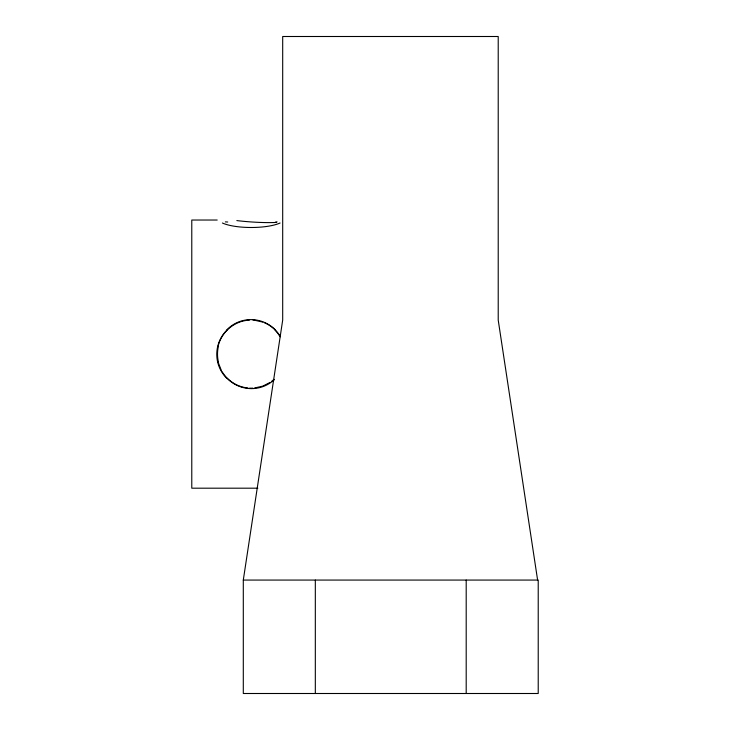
<?xml version="1.0" encoding="UTF-8"?>
<svg xmlns="http://www.w3.org/2000/svg" width="730" height="730" viewBox="0 0 730 730"><rect width="100%" height="100%" fill="white"/><g stroke="black" fill="none" stroke-linecap="round" stroke-linejoin="round"><path stroke-width="1.09" d="M243.3 580.067L538.22 580.067L538.22 693.5L243.3 693.5L243.3 580.067L282.692 320.078L282.692 36.5L498.216 36.5L498.216 320.078L537.608 580.067M218.243 345.737C221.509 332.159 233.901 321.465 247.826 320.251M274.079 379.326L271.514 381.443M270.155 382.392L262.782 386.124L254.642 387.968M217.202 220.031L191.78 220.031L191.78 488.188L257.836 488.188M254.642 320.251L262.782 322.094M247.826 387.968C237.296 386.982 227.468 380.731 222.066 371.643M264.333 322.696C270.985 325.461 276.688 330.407 280.402 336.576M221.245 370.21L218.243 362.481M466.196 580.067L466.196 693.5M315.323 580.067L315.323 693.5M274.361 379.627A33.735 33.443 31.8 0 1 227.085 378.259M226.921 378.432A33.744 33.443 -61.9 0 1 227.094 329.969M226.893 329.787A33.735 33.443 31.8 0 1 275.383 329.969M275.137 330.206A33.744 32.512 90 0 1 280.101 336.804M280.055 223.015A33.735 9.326 0 0 1 222.413 223.015M225.36 221.893A33.744 2.126 6.8 0 1 227.724 222.02M276.469 222.413A33.735 3.769 4 0 1 236.839 220.588M275.703 221.966A33.744 2.126 -6.8 0 1 277.108 221.893M218.516 362.399A32.02 29.638 -90 0 1 218.516 345.819M252.945 388.141A31.49 28.944 0 0 1 249.523 388.141M247.826 320.205A31.49 28.944 0 0 1 249.523 320.078M252.945 320.078A31.49 28.944 0 0 1 254.642 320.205"/></g></svg>
